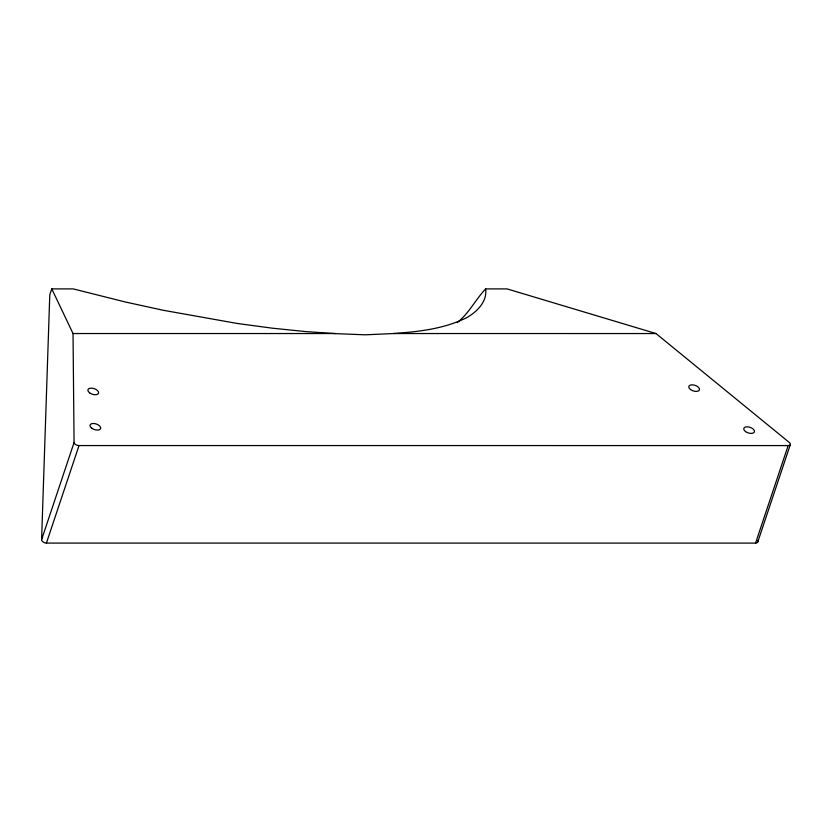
<?xml version="1.0" encoding="UTF-8"?>
<svg xmlns="http://www.w3.org/2000/svg" width="832" height="832" viewBox="0 0 832 832"><rect width="100%" height="100%" fill="white"/><g stroke="black" fill="none" stroke-linecap="round" stroke-linejoin="round"><path stroke-width="1.25" d="M41.6 539.625L49.774 294.913L51.782 288.902L73.237 288.902L125.362 301.995L163.467 310.315L237.349 323.482L272.397 328.193L305.729 331.583L336.95 333.694L365.3 334.818L393.432 333.538C418.475 331.698 444.257 328.973 466.991 317.502C477.079 311.709 487.396 301.496 485.659 288.902L507.104 288.902L656.011 333.549L789.381 442.541A3.723 1.966 18.5 0 1 788.174 445.578L755.56 543.098L46.405 543.088A3.744 2.246 22.5 0 1 41.61 539.625L74.069 442.53L73.029 333.538L51.782 288.902M46.405 543.088L79.019 445.567L788.174 445.578M757.754 541.986L790.327 444.6M485.659 288.902C475.498 299.551 468.988 313.394 457.184 322.639M73.029 333.538L335.608 333.538M393.432 333.538L656.011 333.549M757.536 540.426A3.744 2.246 22.5 0 1 755.56 543.109M79.019 445.567A3.723 1.966 18.5 0 1 74.069 442.53M91.78 428.251A5.585 2.954 18.5 0 0 100.62 428.626A5.585 2.954 18.5 0 0 93.631 423.478A5.585 2.954 18.5 0 0 91.78 428.251M89.69 392.902A5.585 2.954 18.5 0 0 98.53 393.276A5.585 2.954 18.5 0 0 91.541 388.128A5.585 2.954 18.5 0 0 89.69 392.902M745.545 431.579A5.585 2.954 18.5 0 0 754.385 431.954A5.585 2.954 18.5 0 0 747.386 426.806A5.585 2.954 18.5 0 0 745.545 431.579M690.57 389.584A5.585 2.954 18.5 0 0 699.41 389.958A5.585 2.954 18.5 0 0 692.422 384.81A5.585 2.954 18.5 0 0 690.57 389.584"/></g></svg>
